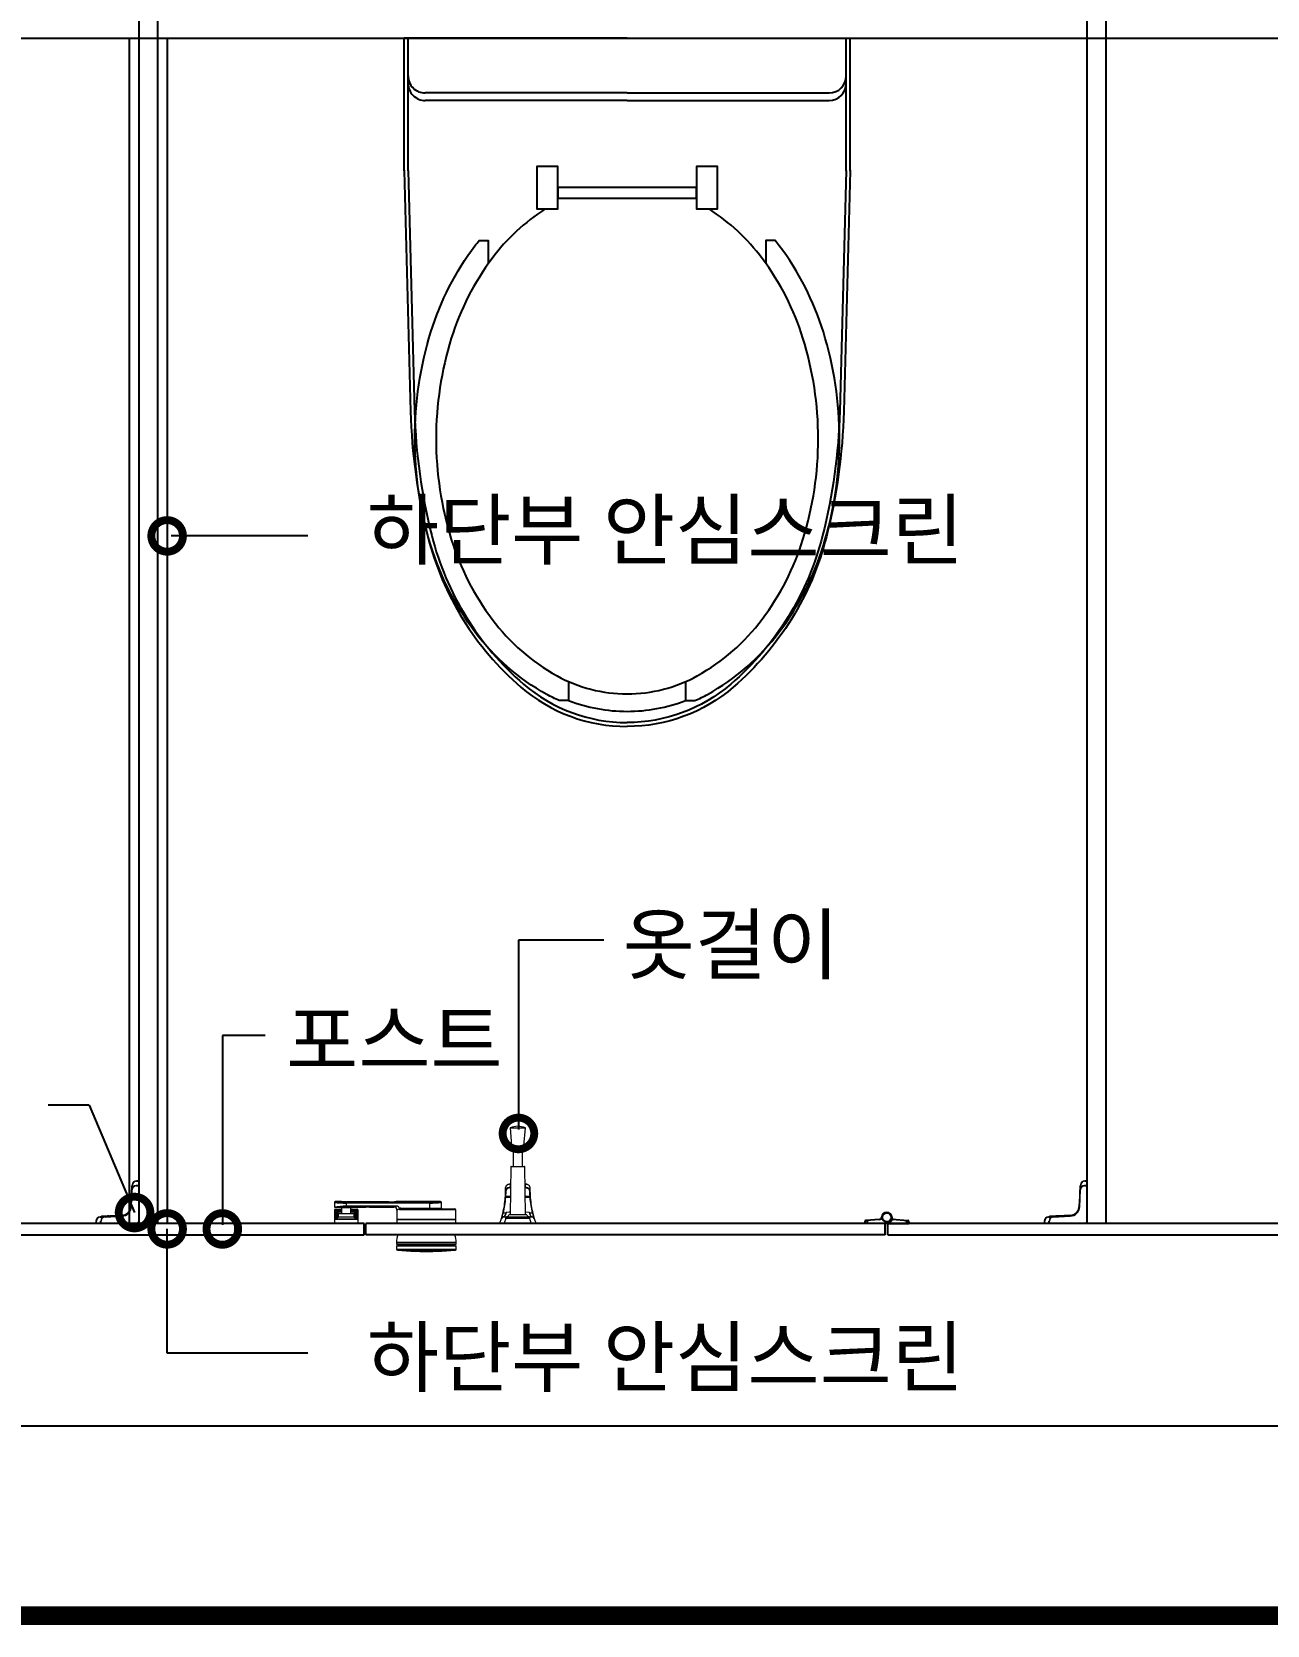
# Model space of a CAD drawing. Extents: x -256 to 8104, y -176 to 5714.
# Drawn here: x 3159 to 3810, y 2764 to 3604 of the extents above; entities that cross this region are included whole.
import ezdxf
from ezdxf.enums import TextEntityAlignment as Align

# ---------------------------------------------------------------- set-up
doc = ezdxf.new("R2010")
doc.units = 0
doc.header["$LTSCALE"] = 30
doc.layers.get('0').update_dxf_attribs({"linetype": 'CONTINUOUS'})
for name, color, linetype in [('0_toilet', 6, 'CONTINUOUS'), ('HAT', 8, 'CONTINUOUS'), ('경첩', 4, 'CONTINUOUS'), ('문자', 3, 'CONTINUOUS'), ('부자재', 4, 'CONTINUOUS'), ('옷걸이', 4, 'CONTINUOUS'), ('잠금쇠(회전형)', 4, 'CONTINUOUS'), ('치수', 1, 'CONTINUOUS'), ('해치', 8, 'CONTINUOUS')]:
    doc.layers.add(name, color=color, linetype=linetype)
doc.styles.add('돋움', font='malgun.ttf')

# ---------------------------------------------------------------- blocks, each defined once
blk = doc.blocks.new('_DOTSMALL')
at = {"color": 0, "linetype": 'ByBlock', "const_width": 0.5}
blk.add_lwpolyline([(-0.0625, 0, 1), (0.0625, 0, 1)], format="xyb", close=True, dxfattribs=at)
blk = doc.blocks.new('A$C63EC304E')
at = {"layer": '치수', "color": 1, "xscale": 2.5, "yscale": 2.5, "zscale": 2.5, "rotation": 234.3098741996962}
blk.add_blockref('_DOTSMALL', (0.312, 0.312), dxfattribs=at)
blk = doc.blocks.new('A$C2BC9653E')
at = {"layer": '치수', "xscale": 0.3333333333333333, "yscale": 0.3333333333333333, "zscale": 0.3333333333333333}
blk.add_blockref('A$C63EC304E', (0, 0), dxfattribs=at)
blk = doc.blocks.new('A$C7FC71301')
at = {"layer": '치수', "rotation": 180}
blk.add_blockref('A$C2BC9653E', (0.208, 0.208), dxfattribs=at)
blk = doc.blocks.new('A$C4A20372B')
at = {"layer": '치수'}
blk.add_blockref('A$C7FC71301', (0, 0), dxfattribs=at)
blk = doc.blocks.new('A$C566469F5')
at = {"layer": '치수'}
blk.add_blockref('A$C4A20372B', (0, 0), dxfattribs=at)
blk = doc.blocks.new('A$C7E317CD4')
at = {"layer": '해치', "xscale": 2, "yscale": 2, "zscale": 2}
blk.add_blockref('A$C566469F5', (0, 0), dxfattribs=at)
blk = doc.blocks.new('A$C601D7F27')
at = {"layer": '치수'}
blk.add_blockref('A$C7E317CD4', (0, 0), dxfattribs=at)
blk = doc.blocks.new('A$C38802C08')
at = {"layer": '치수'}
blk.add_blockref('A$C601D7F27', (0, 0), dxfattribs=at)
blk = doc.blocks.new('A$C10E41893')
at = {"layer": '부자재'}
for p, q in [((6.5, 0), (6.5, 196)), ((123.3, 196), (6.5, 196)), ((123.3, 192.5), (6.5, 192.5)), ((54.8, 0), (54.8, 177.5)), ((61.4, 0), (61.4, 177.5)), ((6.5, 0), (6.5, -196)), ((54.8, 0), (54.8, -177.5)), ((61.4, 0), (61.4, -177.5)), ((123.3, -192.5), (6.5, -192.5)), ((123.3, -196), (6.5, -196))]:
    blk.add_line(p, q, dxfattribs=at)
for points in [[(122.7, 196, -0.012538), (123.3, 196), (334.6, 190.3, -0.055395), (444.7, 175.1, -0.154276), (576.9, 93.3, -0.179504), (611.5, 0, -0.179504)], [(122.8, 192.5, -0.012538), (123.2, 192.5), (334.5, 186.8, -0.055395), (443.8, 171.7, -0.154276), (574.3, 91, -0.179504), (608, 0, -0.179504)], [(572, 51.4), (588.8, 51.4), (588.8, 59.6, 0.021185), (583.3, 70.7, 0.106084), (528.4, 133.7, 0.085733), (452.6, 172.4, 0.075373), (358.7, 186.6, 0.075373), (264.8, 172.4, 0.085733), (189, 133.7, 0.007337), (184.4, 130.1), (184.4, 122), (204.7, 122)], [(156.7, -72, 0.089162), (200.2, -118.7, 0.085733), (270.3, -154.5, 0.075373), (358.7, -167.9, 0.075373), (447.1, -154.5, 0.085733), (517.2, -118.7, 0.106084), (567, -61.6, 0.126931), (582.8, 0, 0.126931), (567, 61.6, 0.106084), (517.2, 118.7, 0.085733), (447.1, 154.5, 0.075373), (358.7, 167.9, 0.075373), (270.3, 154.5, 0.085733), (200.2, 118.7, 0.089162), (156.7, 72)], [(588.8, -51.4, 0.090214), (598.2, 0, 0.090214), (588.8, 51.4, 0.106084)], [(122.7, -196, 0.012538), (123.3, -196), (334.6, -190.3, 0.055395), (444.7, -175.1, 0.154276), (576.9, -93.3, 0.179504), (611.5, 0, 0.179504)], [(122.8, -192.5, 0.012538), (123.2, -192.5), (334.5, -186.8, 0.055395), (443.8, -171.7, 0.154276), (574.3, -91, 0.179504), (608, 0, 0.179504)], [(572, -51.4), (588.8, -51.4), (588.8, -59.6, -0.021185), (583.3, -70.7, -0.106084), (528.4, -133.7, -0.085733), (452.6, -172.4, -0.075373), (358.7, -186.6, -0.075373), (264.8, -172.4, -0.085733), (189, -133.7, -0.007337), (184.4, -130.1), (184.4, -122), (204.7, -122)]]:
    blk.add_lwpolyline(points, format="xyb", dxfattribs=at)
blk.add_lwpolyline([(138, -60.8), (119.3, -60.8), (119.3, -79.5), (156.7, -79.5), (156.7, -60.8), (138, -60.8), (147.3, -60.8), (147.3, 60.8), (138, 60.8), (156.7, 60.8), (156.7, 79.5), (119.3, 79.5), (119.3, 60.8), (138, 60.8), (138, -60.8), (119.3, -60.8)], dxfattribs=at)
for centre, start, end in [((39.8, 177.5), 0, 90), ((46.4, 177.5), 0, 90), ((39.8, -177.5), 270, 0), ((46.4, -177.5), 270, 0)]:
    blk.add_arc(centre, 15, start, end, dxfattribs=at)
blk = doc.blocks.new('EDGE_28', base_point=(74726.29, -1563.68))
blk.add_line((77446.52, 2037.37), (78946.52, 2037.37))
at = {"color": 2}
for p, q in [((77936.52, 2037.37), (77936.52, 1412.37)), ((77956.52, 2037.37), (77956.52, 1412.37))]:
    blk.add_line(p, q, dxfattribs=at)
at = {"color": 8}
blk.add_line((77210.45, 1305.56), (79173.03, 1305.56), dxfattribs=at)
at = {"color": 8, "const_width": 10}
blk.add_lwpolyline([(74773.73, 1205.56), (80558.27, 1205.56)], dxfattribs=at)
at = {"layer": '0_toilet'}
for p, q in [((77941.52, 2137.37), (77941.52, 1412.37)), ((77951.52, 2137.37), (77951.52, 1412.37)), ((78441.47, 2137.37), (78441.47, 1412.37)), ((78451.57, 1412.36), (78451.57, 2137.36)), ((78060.45, 1412.37), (77836.52, 1412.37)), ((78060.45, 1406.37), (78060.45, 1412.37)), ((78335.02, 1412.37), (78061.2, 1412.37)), ((78061.2, 1406.37), (78061.2, 1412.37)), ((78335.02, 1406.37), (78335.02, 1412.37)), ((78565.5, 1412.37), (78336.52, 1412.37)), ((78336.52, 1406.37), (78336.52, 1412.37)), ((77836.52, 1406.37), (78060.45, 1406.37)), ((78335.02, 1406.37), (78061.2, 1406.37)), ((78336.52, 1406.37), (78565.5, 1406.37))]:
    blk.add_line(p, q, dxfattribs=at)
at = {"layer": '경첩', "color": 4, "linetype": 'Continuous', "lineweight": 15}
for p, q in [((77937.92, 1430.13), (77937.49, 1421.16)), ((77937.57, 1428.17), (77937.81, 1427.93)), ((77937.73, 1431.54), (77937.61, 1428.84)), ((77937.61, 1428.84), (77937.84, 1428.6)), ((77937.73, 1431.54), (77937.97, 1431.3)), ((77937.74, 1421.15), (77938.17, 1430.12)), ((77937.84, 1432.14), (77938, 1431.98)), ((77938.03, 1432.63), (77937.92, 1430.13)), ((77938.22, 1431.18), (77938.28, 1432.62)), ((77940.26, 1432.37), (77940.26, 1432.12)), ((77941.52, 1432.37), (77940.26, 1432.37)), ((77940.26, 1432.12), (77941.52, 1432.12)), ((77940.27, 1432.37), (77940.27, 1432.47)), ((77940.27, 1432.47), (77941.52, 1432.47)), ((77940.38, 1434.62), (77940.38, 1434.87)), ((77941.52, 1434.87), (77940.38, 1434.87)), ((77940.38, 1434.62), (77941.52, 1434.62)), ((77941.52, 1434.62), (77941.52, 1434.87)), ((77941.52, 1432.47), (77941.52, 1434.62)), ((77941.52, 1432.12), (77941.52, 1432.37)), ((77941.52, 1432.12), (77941.52, 1413.87)), ((78437.87, 1430.13), (78437.44, 1421.16)), ((78437.52, 1428.17), (78437.76, 1427.93)), ((78437.68, 1431.54), (78437.56, 1428.84)), ((78437.56, 1428.84), (78437.79, 1428.6)), ((78437.68, 1431.54), (78437.92, 1431.3)), ((78437.69, 1421.15), (78438.12, 1430.12)), ((78437.79, 1432.14), (78437.95, 1431.98)), ((78437.98, 1432.63), (78437.87, 1430.13)), ((78438.17, 1431.18), (78438.23, 1432.62)), ((78440.21, 1432.37), (78440.21, 1432.12)), ((78441.47, 1432.37), (78440.21, 1432.37)), ((78440.21, 1432.12), (78441.47, 1432.12)), ((78440.22, 1432.37), (78440.22, 1432.47)), ((78440.22, 1432.47), (78441.47, 1432.47)), ((78440.33, 1434.62), (78440.33, 1434.87)), ((78441.47, 1434.87), (78440.33, 1434.87)), ((78440.33, 1434.62), (78441.47, 1434.62)), ((78441.47, 1434.62), (78441.47, 1434.87)), ((78441.47, 1432.47), (78441.47, 1434.62)), ((78441.47, 1432.12), (78441.47, 1432.37)), ((78441.47, 1432.12), (78441.47, 1413.87)), ((77936.97, 1419.79), (77937.16, 1419.6)), ((77937.33, 1420.1), (77937.12, 1420.31)), ((77937.12, 1420.31), (77937.33, 1420.11)), ((77937.2, 1420.69), (77937.41, 1420.47)), ((77937.22, 1420.91), (77937.45, 1420.68)), ((77937.27, 1421.82), (77937.24, 1421.17)), ((77937.28, 1421.92), (77937.27, 1421.82)), ((77937.27, 1421.82), (77937.51, 1421.58)), ((77937.29, 1422.26), (77937.28, 1421.92)), ((77937.28, 1421.92), (77937.52, 1421.68)), ((77937.3, 1422.36), (77937.29, 1422.26)), ((77937.29, 1422.26), (77937.53, 1422.02)), ((77937.34, 1423.28), (77937.3, 1422.36)), ((77937.3, 1422.36), (77937.54, 1422.12)), ((77937.34, 1423.28), (77937.58, 1423.04)), ((77937.37, 1423.94), (77937.35, 1423.52)), ((77937.35, 1423.52), (77937.59, 1423.28)), ((77937.51, 1426.82), (77937.37, 1423.95)), ((77937.37, 1423.95), (77937.61, 1423.71)), ((77937.37, 1423.94), (77937.61, 1423.7)), ((77937.51, 1426.82), (77937.75, 1426.58)), ((77937.56, 1427.83), (77937.53, 1427.15)), ((77937.53, 1427.15), (77937.76, 1426.91)), ((77937.56, 1427.83), (77937.8, 1427.59)), ((78436.92, 1419.79), (78437.11, 1419.6)), ((78437.28, 1420.1), (78437.07, 1420.31)), ((78437.07, 1420.31), (78437.28, 1420.11)), ((78437.15, 1420.69), (78437.36, 1420.47)), ((78437.17, 1420.91), (78437.4, 1420.68)), ((78437.22, 1421.82), (78437.19, 1421.17)), ((78437.23, 1421.92), (78437.22, 1421.82)), ((78437.22, 1421.82), (78437.46, 1421.58)), ((78437.24, 1422.26), (78437.23, 1421.92)), ((78437.23, 1421.92), (78437.47, 1421.68)), ((78437.25, 1422.36), (78437.24, 1422.26)), ((78437.24, 1422.26), (78437.48, 1422.02)), ((78437.29, 1423.28), (78437.25, 1422.36)), ((78437.25, 1422.36), (78437.49, 1422.12)), ((78437.29, 1423.28), (78437.53, 1423.04)), ((78437.32, 1423.94), (78437.3, 1423.52)), ((78437.3, 1423.52), (78437.54, 1423.28)), ((78437.46, 1426.82), (78437.32, 1423.95)), ((78437.32, 1423.95), (78437.56, 1423.71)), ((78437.32, 1423.94), (78437.56, 1423.7)), ((78437.46, 1426.82), (78437.7, 1426.58)), ((78437.51, 1427.83), (78437.48, 1427.15)), ((78437.48, 1427.15), (78437.71, 1426.91)), ((78437.51, 1427.83), (78437.75, 1427.59)), ((77919.27, 1413.51), (77919.02, 1413.51)), ((77919.02, 1413.51), (77919.02, 1412.37)), ((77919.02, 1412.37), (77919.27, 1412.37)), ((77919.27, 1412.37), (77919.27, 1413.51)), ((77919.27, 1412.37), (77921.42, 1412.37)), ((77923.76, 1415.98), (77921.26, 1415.86)), ((77921.27, 1415.61), (77922.72, 1415.68)), ((77921.42, 1412.37), (77921.42, 1413.62)), ((77921.42, 1413.62), (77921.52, 1413.62)), ((77921.52, 1413.63), (77921.77, 1413.63)), ((77921.52, 1413.63), (77921.52, 1412.37)), ((77921.52, 1412.37), (77921.77, 1412.37)), ((77921.76, 1416.05), (77921.84, 1416.14)), ((77921.76, 1416.05), (77921.92, 1415.89)), ((77921.77, 1412.37), (77921.77, 1413.63)), ((77940.02, 1412.37), (77921.77, 1412.37)), ((77925.05, 1416.29), (77921.84, 1416.14)), ((77932.73, 1416.4), (77923.76, 1415.98)), ((77923.77, 1415.73), (77932.75, 1416.15)), ((77925.05, 1416.29), (77925.29, 1416.05)), ((77925.73, 1416.32), (77925.97, 1416.08)), ((77926.07, 1416.34), (77926.31, 1416.1)), ((77929.44, 1416.5), (77926.74, 1416.37)), ((77926.74, 1416.37), (77926.98, 1416.13)), ((77929.44, 1416.5), (77929.68, 1416.26)), ((77930.12, 1416.53), (77930.36, 1416.29)), ((77930.46, 1416.55), (77930.7, 1416.31)), ((77932.48, 1416.64), (77931.13, 1416.58)), ((77931.13, 1416.58), (77931.37, 1416.34)), ((77932.72, 1416.65), (77932.48, 1416.64)), ((77932.48, 1416.64), (77932.72, 1416.4)), ((77933.73, 1416.81), (77933.93, 1416.61)), ((77934.26, 1416.98), (77934.45, 1416.79)), ((77934.51, 1417.09), (77934.69, 1416.9)), ((77934.97, 1417.34), (77935.15, 1417.16)), ((77935.18, 1417.48), (77935.36, 1417.3)), ((77936.27, 1418.51), (77936.45, 1418.33)), ((77936.42, 1418.71), (77936.6, 1418.53)), ((77936.69, 1419.15), (77936.87, 1418.97)), ((77936.8, 1419.39), (77936.99, 1419.2)), ((78419.22, 1413.51), (78418.97, 1413.51)), ((78418.97, 1413.51), (78418.97, 1412.37)), ((78418.97, 1412.37), (78419.22, 1412.37)), ((78419.22, 1412.37), (78419.22, 1413.51)), ((78419.22, 1412.37), (78421.37, 1412.37)), ((78423.71, 1415.98), (78421.21, 1415.86)), ((78421.22, 1415.61), (78422.67, 1415.68)), ((78421.37, 1412.37), (78421.37, 1413.62)), ((78421.37, 1413.62), (78421.47, 1413.62)), ((78421.47, 1413.63), (78421.72, 1413.63)), ((78421.47, 1413.63), (78421.47, 1412.37)), ((78421.47, 1412.37), (78421.72, 1412.37)), ((78421.71, 1416.05), (78421.79, 1416.14)), ((78421.71, 1416.05), (78421.87, 1415.89)), ((78421.72, 1412.37), (78421.72, 1413.63)), ((78439.97, 1412.37), (78421.72, 1412.37)), ((78425, 1416.29), (78421.79, 1416.14)), ((78432.68, 1416.4), (78423.71, 1415.98)), ((78423.72, 1415.73), (78432.7, 1416.15)), ((78425, 1416.29), (78425.24, 1416.05)), ((78425.68, 1416.32), (78425.92, 1416.08)), ((78426.02, 1416.34), (78426.26, 1416.1)), ((78429.39, 1416.5), (78426.69, 1416.37)), ((78426.69, 1416.37), (78426.93, 1416.13)), ((78429.39, 1416.5), (78429.63, 1416.26)), ((78430.07, 1416.53), (78430.31, 1416.29)), ((78430.41, 1416.55), (78430.65, 1416.31)), ((78432.43, 1416.64), (78431.08, 1416.58)), ((78431.08, 1416.58), (78431.32, 1416.34)), ((78432.67, 1416.65), (78432.43, 1416.64)), ((78432.43, 1416.64), (78432.67, 1416.4)), ((78433.68, 1416.81), (78433.88, 1416.61)), ((78434.21, 1416.98), (78434.4, 1416.79)), ((78434.46, 1417.09), (78434.64, 1416.9)), ((78434.92, 1417.34), (78435.1, 1417.16)), ((78435.13, 1417.48), (78435.31, 1417.3)), ((78436.22, 1418.51), (78436.4, 1418.33)), ((78436.37, 1418.71), (78436.55, 1418.53)), ((78436.64, 1419.15), (78436.82, 1418.97)), ((78436.75, 1419.39), (78436.94, 1419.2))]:
    blk.add_line(p, q, dxfattribs=at)
at = {"layer": '경첩', "color": 4, "linetype": 'Continuous', "lineweight": 15, "flags": 128}
for points in [[(77937.61, 1428.84), (77937.6, 1428.71), (77937.59, 1428.58), (77937.59, 1428.47), (77937.58, 1428.36), (77937.58, 1428.28), (77937.58, 1428.22), (77937.57, 1428.18), (77937.57, 1428.17)], [(77937.76, 1432.05), (77937.75, 1431.95), (77937.75, 1431.82), (77937.74, 1431.69), (77937.73, 1431.54)], [(77937.76, 1432.05), (77937.78, 1432.07), (77937.79, 1432.09), (77937.81, 1432.11), (77937.82, 1432.12), (77937.83, 1432.13), (77937.84, 1432.13), (77937.84, 1432.14), (77937.84, 1432.14)], [(77937.92, 1430.13), (77937.92, 1430.13), (77937.94, 1430.13), (77937.96, 1430.13), (77937.99, 1430.13), (77938.03, 1430.13), (77938.07, 1430.13), (77938.12, 1430.12), (77938.17, 1430.12)], [(77938.28, 1432.62), (77938.24, 1432.62), (77938.19, 1432.63), (77938.15, 1432.63), (77938.11, 1432.63), (77938.08, 1432.63), (77938.05, 1432.63), (77938.04, 1432.63), (77938.03, 1432.63)], [(78437.56, 1428.84), (78437.55, 1428.71), (78437.54, 1428.58), (78437.54, 1428.47), (78437.53, 1428.36), (78437.53, 1428.28), (78437.53, 1428.22), (78437.52, 1428.18), (78437.52, 1428.17)], [(78437.71, 1432.05), (78437.7, 1431.95), (78437.7, 1431.82), (78437.69, 1431.69), (78437.68, 1431.54)], [(78437.71, 1432.05), (78437.73, 1432.07), (78437.74, 1432.09), (78437.76, 1432.11), (78437.77, 1432.12), (78437.78, 1432.13), (78437.79, 1432.13), (78437.79, 1432.14), (78437.79, 1432.14)], [(78437.87, 1430.13), (78437.87, 1430.13), (78437.89, 1430.13), (78437.91, 1430.13), (78437.94, 1430.13), (78437.98, 1430.13), (78438.02, 1430.13), (78438.07, 1430.12), (78438.12, 1430.12)], [(78438.23, 1432.62), (78438.19, 1432.62), (78438.14, 1432.63), (78438.1, 1432.63), (78438.06, 1432.63), (78438.03, 1432.63), (78438, 1432.63), (78437.99, 1432.63), (78437.98, 1432.63)], [(77937.12, 1420.31), (77937.12, 1420.31), (77937.12, 1420.31)], [(77937.22, 1420.91), (77937.2, 1420.74), (77937.2, 1420.69)], [(77937.35, 1423.52), (77937.35, 1423.44), (77937.35, 1423.36), (77937.34, 1423.28)], [(77937.37, 1423.95), (77937.37, 1423.94), (77937.37, 1423.94)], [(77937.49, 1421.16), (77937.5, 1421.16), (77937.51, 1421.16), (77937.54, 1421.16), (77937.57, 1421.16), (77937.6, 1421.16), (77937.65, 1421.15), (77937.69, 1421.15), (77937.74, 1421.15)], [(78437.07, 1420.31), (78437.07, 1420.31), (78437.07, 1420.31)], [(78437.17, 1420.91), (78437.15, 1420.74), (78437.15, 1420.69)], [(78437.3, 1423.52), (78437.3, 1423.44), (78437.3, 1423.36), (78437.29, 1423.28)], [(78437.32, 1423.95), (78437.32, 1423.94), (78437.32, 1423.94)], [(78437.44, 1421.16), (78437.45, 1421.16), (78437.46, 1421.16), (78437.49, 1421.16), (78437.52, 1421.16), (78437.55, 1421.16), (78437.6, 1421.15), (78437.64, 1421.15), (78437.69, 1421.15)], [(77921.27, 1415.61), (77921.27, 1415.66), (77921.27, 1415.71), (77921.27, 1415.75), (77921.26, 1415.79), (77921.26, 1415.82), (77921.26, 1415.84), (77921.26, 1415.86), (77921.26, 1415.86)], [(77923.76, 1415.98), (77923.76, 1415.97), (77923.76, 1415.96), (77923.76, 1415.94), (77923.76, 1415.91), (77923.77, 1415.87), (77923.77, 1415.83), (77923.77, 1415.78), (77923.77, 1415.73)], [(77925.73, 1416.32), (77925.72, 1416.32), (77925.68, 1416.32), (77925.62, 1416.32), (77925.53, 1416.31), (77925.43, 1416.31), (77925.31, 1416.3), (77925.19, 1416.3), (77925.05, 1416.29)], [(77926.74, 1416.37), (77926.63, 1416.36), (77926.51, 1416.36), (77926.4, 1416.35), (77926.31, 1416.35), (77926.23, 1416.35), (77926.16, 1416.34), (77926.11, 1416.34), (77926.08, 1416.34), (77926.07, 1416.34)], [(77930.12, 1416.53), (77930.11, 1416.53), (77930.07, 1416.53), (77930, 1416.52), (77929.92, 1416.52), (77929.82, 1416.52), (77929.7, 1416.51), (77929.58, 1416.5), (77929.44, 1416.5)], [(77931.13, 1416.58), (77931, 1416.57), (77930.87, 1416.56), (77930.76, 1416.56), (77930.65, 1416.55), (77930.57, 1416.55), (77930.51, 1416.55), (77930.47, 1416.55), (77930.46, 1416.55)], [(77932.73, 1416.4), (77932.73, 1416.4), (77932.74, 1416.38), (77932.74, 1416.36), (77932.74, 1416.33), (77932.74, 1416.29), (77932.74, 1416.25), (77932.74, 1416.2), (77932.75, 1416.15)], [(78421.22, 1415.61), (78421.22, 1415.66), (78421.22, 1415.71), (78421.22, 1415.75), (78421.21, 1415.79), (78421.21, 1415.82), (78421.21, 1415.84), (78421.21, 1415.86), (78421.21, 1415.86)], [(78423.71, 1415.98), (78423.71, 1415.97), (78423.71, 1415.96), (78423.71, 1415.94), (78423.71, 1415.91), (78423.72, 1415.87), (78423.72, 1415.83), (78423.72, 1415.78), (78423.72, 1415.73)], [(78425.68, 1416.32), (78425.67, 1416.32), (78425.63, 1416.32), (78425.57, 1416.32), (78425.48, 1416.31), (78425.38, 1416.31), (78425.26, 1416.3), (78425.14, 1416.3), (78425, 1416.29)], [(78426.69, 1416.37), (78426.58, 1416.36), (78426.46, 1416.36), (78426.35, 1416.35), (78426.26, 1416.35), (78426.18, 1416.35), (78426.11, 1416.34), (78426.06, 1416.34), (78426.03, 1416.34), (78426.02, 1416.34)], [(78430.07, 1416.53), (78430.06, 1416.53), (78430.02, 1416.53), (78429.95, 1416.52), (78429.87, 1416.52), (78429.77, 1416.52), (78429.65, 1416.51), (78429.53, 1416.5), (78429.39, 1416.5)], [(78431.08, 1416.58), (78430.95, 1416.57), (78430.82, 1416.56), (78430.71, 1416.56), (78430.6, 1416.55), (78430.52, 1416.55), (78430.46, 1416.55), (78430.42, 1416.55), (78430.41, 1416.55)], [(78432.68, 1416.4), (78432.68, 1416.4), (78432.69, 1416.38), (78432.69, 1416.36), (78432.69, 1416.33), (78432.69, 1416.29), (78432.69, 1416.25), (78432.69, 1416.2), (78432.7, 1416.15)]]:
    blk.add_lwpolyline(points, dxfattribs=at)
at = {"layer": '경첩', "color": 4, "linetype": 'Continuous', "lineweight": 15}
for centre, radius, start, end in [((77940.26, 1430.02), 2.35, 90, 177.30166), ((77940.38, 1432.52), 2.35, 90, 177.30166), ((77940.26, 1430.02), 2.1, 90, 177.30166), ((77940.38, 1432.52), 2.1, 90, 177.30166), ((78440.21, 1430.02), 2.35, 90, 177.30166), ((78440.33, 1432.52), 2.35, 90, 177.30166), ((78440.21, 1430.02), 2.1, 90, 177.30166), ((78440.33, 1432.52), 2.1, 90, 177.30166), ((77932.5, 1421.4), 5, 272.69834, 357.30166), ((77932.5, 1421.4), 5.25, 272.69834, 357.30166), ((77932.5, 1421.4), 4.75, 335.00519, 340.23398), ((77932.5, 1421.4), 4.75, 340.23398, 346.75686), ((77932.5, 1421.4), 4.75, 346.83767, 351.3944), ((77932.5, 1421.4), 4.75, 354.09118, 357.30166), ((78432.45, 1421.4), 5, 272.69834, 357.30166), ((78432.45, 1421.4), 5.25, 272.69834, 357.30166), ((78432.45, 1421.4), 4.75, 335.00519, 340.23398), ((78432.45, 1421.4), 4.75, 340.23398, 346.75686), ((78432.45, 1421.4), 4.75, 346.83767, 351.3944), ((78432.45, 1421.4), 4.75, 354.09118, 357.30166), ((77921.37, 1413.51), 2.35, 92.69834, 180), ((77921.37, 1413.51), 2.1, 92.69834, 180), ((77923.87, 1413.63), 2.35, 92.69834, 180), ((77923.87, 1413.63), 2.1, 92.69834, 180), ((77932.5, 1421.4), 4.75, 272.69834, 285), ((77932.5, 1421.4), 4.75, 284.99982, 291.75061), ((77932.5, 1421.4), 4.75, 294.99481, 301.29977), ((77932.5, 1421.39), 4.75, 301.29911, 304.38581), ((77932.5, 1421.4), 4.75, 304.38489, 322.56084), ((77932.5, 1421.4), 4.75, 322.56123, 325.61449), ((77932.5, 1421.4), 4.75, 325.61511, 331.82645), ((77940.02, 1413.87), 1.5, 270, 0), ((78421.32, 1413.51), 2.35, 92.69834, 180), ((78421.32, 1413.51), 2.1, 92.69834, 180), ((78423.82, 1413.63), 2.35, 92.69834, 180), ((78423.82, 1413.63), 2.1, 92.69834, 180), ((78432.45, 1421.4), 4.75, 272.69834, 285), ((78432.45, 1421.4), 4.75, 284.99982, 291.75061), ((78432.45, 1421.4), 4.75, 294.99481, 301.29977), ((78432.45, 1421.39), 4.75, 301.29911, 304.38581), ((78432.45, 1421.4), 4.75, 304.38489, 322.56084), ((78432.45, 1421.4), 4.75, 322.56123, 325.61449), ((78432.45, 1421.4), 4.75, 325.61511, 331.82645), ((78439.97, 1413.87), 1.5, 270, 0)]:
    blk.add_arc(centre, radius, start, end, dxfattribs=at)
at = {"layer": '부자재'}
for p, q in [((78324.33, 1413.29), (78324.33, 1412.37)), ((78334.99, 1412.37), (78324.33, 1412.37)), ((78332.08, 1414.46), (78324.87, 1413.96)), ((78325.58, 1413.46), (78325.58, 1412.37)), ((78335.79, 1412.92), (78335.79, 1412.12)), ((78336.04, 1412.12), (78335.79, 1412.12)), ((78336.04, 1412.92), (78336.04, 1412.12)), ((78336.51, 1412.42), (78336.51, 1412.37)), ((78336.51, 1412.37), (78347.5, 1412.37)), ((78338.78, 1414.54), (78346.95, 1413.96)), ((78346.25, 1413.46), (78346.25, 1412.37)), ((78347.5, 1413.29), (78347.5, 1412.37))]:
    blk.add_line(p, q, dxfattribs=at)
at = {"layer": '부자재', "color": 1}
blk.add_circle((78335.92, 1415.58), 2.34, dxfattribs=at)
at = {"layer": '부자재'}
for centre, radius, start, end in [((78325.03, 1413.27), 0.7, 101.7765, 181.67124), ((78326.43, 1413.23), 0.884, 113.40773, 164.5497), ((78332.01, 1415.75), 1.29, 272.92313, 352.47243), ((78335.92, 1415.58), 2.62, 270, 180), ((78336.27, 1411.35), 1.65, 102.52675, 141.54753), ((78335.56, 1411.35), 1.65, 43.10029, 77.47325), ((78336.01, 1415.23), 2.86, 280.08401, 345.97919), ((78339.82, 1415.75), 1.29, 187.52757, 267.07687), ((78345.4, 1413.23), 0.884, 15.4503, 67.30044), ((78346.8, 1413.27), 0.7, 358.32876, 78.2235)]:
    blk.add_arc(centre, radius, start, end, dxfattribs=at)
at = {"layer": '옷걸이', "lineweight": 15}
for p, q in [((78137.41, 1462.81), (78138.16, 1453.31)), ((78137.41, 1462.81), (78145.41, 1462.81)), ((78144.66, 1453.31), (78145.41, 1462.81)), ((78138.16, 1453.31), (78144.66, 1453.31)), ((78138.91, 1453.31), (78138.91, 1442.46)), ((78143.91, 1442.46), (78143.91, 1453.31)), ((78137.66, 1442.21), (78137.44, 1416.96)), ((78145.16, 1442.21), (78137.66, 1442.21)), ((78137.91, 1442.46), (78141.41, 1442.46)), ((78141.41, 1442.46), (78144.91, 1442.46)), ((78145.38, 1416.96), (78145.16, 1442.21)), ((78137.58, 1433.09), (78137.48, 1433.09)), ((78137.48, 1433.09), (78137.48, 1433)), ((78137.58, 1433), (78137.48, 1433)), ((78137.49, 1431.47), (78137.49, 1431.12)), ((78137.49, 1431.47), (78137.57, 1431.47)), ((78137.56, 1431.12), (78137.49, 1431.12)), ((78145.34, 1433.09), (78145.24, 1433.09)), ((78145.34, 1433), (78145.24, 1433)), ((78145.25, 1431.47), (78145.33, 1431.47)), ((78145.33, 1431.12), (78145.25, 1431.12)), ((78145.33, 1431.47), (78145.33, 1431.12)), ((78145.34, 1433.09), (78145.34, 1433)), ((78137.52, 1425.99), (78135.07, 1425.99)), ((78135.14, 1426.76), (78137.52, 1426.76)), ((78145.29, 1426.76), (78147.68, 1426.76)), ((78147.75, 1425.99), (78145.3, 1425.99)), ((78131.91, 1412.46), (78132.75, 1415.03)), ((78134.28, 1412.46), (78131.91, 1412.46)), ((78132.75, 1415.03), (78132.76, 1415.04)), ((78132.75, 1415.03), (78132.75, 1415.03)), ((78133.74, 1415.83), (78133.63, 1415.79)), ((78133.7, 1415.72), (78133.7, 1415.72)), ((78149.11, 1415.72), (78133.7, 1415.72)), ((78135.15, 1417.86), (78133.72, 1417.86)), ((78135.15, 1417.85), (78133.72, 1417.85)), ((78135.12, 1415.01), (78134.28, 1412.46)), ((78148.53, 1412.46), (78134.28, 1412.46)), ((78135.09, 1417.31), (78135.15, 1417.89)), ((78135.12, 1415.01), (78135.12, 1415.69)), ((78135.12, 1415.69), (78147.7, 1415.69)), ((78147.7, 1415.01), (78135.12, 1415.01)), ((78146.18, 1416.96), (78136.63, 1416.96)), ((78147.66, 1417.89), (78147.73, 1417.32)), ((78149.1, 1417.86), (78147.67, 1417.86)), ((78149.1, 1417.85), (78147.67, 1417.85)), ((78147.7, 1415.01), (78147.7, 1415.69)), ((78148.53, 1412.46), (78147.7, 1415.01)), ((78150.91, 1412.46), (78148.53, 1412.46)), ((78149.18, 1415.79), (78149.08, 1415.83)), ((78149.11, 1415.72), (78149.11, 1415.72)), ((78149.23, 1415.79), (78149.14, 1415.82)), ((78150.06, 1415.04), (78150.06, 1415.03)), ((78150.06, 1415.03), (78150.91, 1412.46)), ((78150.06, 1415.03), (78150.06, 1415.03))]:
    blk.add_line(p, q, dxfattribs=at)
at = {"layer": '옷걸이', "lineweight": 15, "flags": 128}
for points in [[(78137.48, 1433.09), (78137.43, 1433.09), (78137.09, 1433.07), (78136.77, 1433.02), (78136.45, 1432.95), (78136.15, 1432.84), (78135.88, 1432.7), (78135.63, 1432.55), (78135.42, 1432.36), (78135.24, 1432.16), (78135.11, 1431.94), (78135.02, 1431.71), (78134.98, 1431.48), (78134.98, 1431.44)], [(78137.48, 1433), (78137.06, 1432.98), (78136.65, 1432.91), (78136.27, 1432.8), (78135.92, 1432.65), (78135.61, 1432.46), (78135.36, 1432.25), (78135.17, 1432), (78135.04, 1431.75), (78134.98, 1431.43), (78134.98, 1431.37)], [(78134.99, 1429.87), (78135.03, 1430.14), (78135.14, 1430.4), (78135.31, 1430.65), (78135.55, 1430.87), (78135.84, 1431.07), (78136.17, 1431.23), (78136.55, 1431.35), (78136.95, 1431.43), (78137.49, 1431.47)], [(78137.49, 1431.12), (78137.01, 1431.09), (78136.64, 1431.01), (78136.31, 1430.9), (78136, 1430.76), (78135.74, 1430.58), (78135.53, 1430.38), (78135.37, 1430.16), (78135.27, 1429.92), (78135.24, 1429.68)], [(78145.33, 1431.47), (78145.75, 1431.45), (78146.15, 1431.38), (78146.54, 1431.27), (78146.89, 1431.12), (78147.19, 1430.93), (78147.45, 1430.72), (78147.64, 1430.48), (78147.77, 1430.22), (78147.83, 1429.87)], [(78147.58, 1429.68), (78147.52, 1429.99), (78147.41, 1430.22), (78147.23, 1430.44), (78147.01, 1430.63), (78146.73, 1430.8), (78146.42, 1430.94), (78146.07, 1431.04), (78145.7, 1431.1), (78145.33, 1431.12)], [(78147.84, 1431.38), (78147.84, 1431.39), (78147.82, 1431.62), (78147.75, 1431.84), (78147.65, 1432.06), (78147.5, 1432.26), (78147.31, 1432.44), (78147.09, 1432.61), (78146.83, 1432.76), (78146.55, 1432.88), (78146.25, 1432.98), (78145.93, 1433.05), (78145.59, 1433.08), (78145.34, 1433.09)], [(78147.84, 1431.37), (78147.81, 1431.64), (78147.71, 1431.9), (78147.54, 1432.15), (78147.31, 1432.38), (78147.03, 1432.58), (78146.69, 1432.75), (78146.32, 1432.87), (78145.92, 1432.96), (78145.42, 1433), (78145.34, 1433)], [(78134.82, 1426.01), (78134.83, 1426.01), (78134.84, 1426.01), (78134.86, 1426.01), (78134.9, 1426.01), (78134.93, 1426), (78134.98, 1426), (78135.02, 1426), (78135.07, 1425.99)], [(78147.99, 1426.01), (78147.99, 1426.01), (78147.98, 1426.01), (78147.95, 1426.01), (78147.92, 1426.01), (78147.88, 1426), (78147.84, 1426), (78147.79, 1426), (78147.75, 1425.99)], [(78133.47, 1417.66), (78133.48, 1417.67), (78133.47, 1417.67)], [(78133.68, 1415.82), (78133.61, 1415.8), (78133.58, 1415.79)], [(78133.68, 1415.82), (78133.69, 1415.82), (78133.74, 1415.83)], [(78133.74, 1415.83), (78133.71, 1415.75), (78133.7, 1415.72)], [(78133.72, 1417.85), (78133.72, 1417.86), (78133.72, 1417.85)], [(78135.91, 1415.75), (78135.5, 1415.77), (78135.25, 1415.8), (78135.18, 1415.83), (78135.28, 1415.86), (78135.56, 1415.9), (78135.67, 1415.92)], [(78137.45, 1418.25), (78136.85, 1418.23), (78135.58, 1418.17)], [(78147.24, 1418.17), (78145.66, 1418.24), (78145.37, 1418.25)], [(78147.15, 1415.92), (78147.43, 1415.88), (78147.61, 1415.84), (78147.62, 1415.81), (78147.45, 1415.78), (78147.12, 1415.76), (78146.66, 1415.74)], [(78149.11, 1415.72), (78149.1, 1415.75), (78149.08, 1415.83)], [(78149.14, 1415.82), (78149.13, 1415.82), (78149.08, 1415.83)]]:
    blk.add_lwpolyline(points, dxfattribs=at)
at = {"layer": '옷걸이', "lineweight": 15}
for centre, radius, start, end in [((78141.41, 1452.52), 11.04, 68.76069, 111.23931), ((78137.91, 1442.21), 0.25, 90, 179.5), ((78144.91, 1442.21), 0.25, 0.5, 90), ((78082.22, 1430.23), 52.77, 356.45107, 359.60958), ((78082.22, 1430.23), 52.77, 359.60958, 1.23689), ((78135.22, 1429.91), 0.227, 188.20874, 276.39203), ((78082.22, 1430.04), 53.02, 356.45107, 359.60958), ((78082.22, 1431.84), 55.27, 359.61891, 1.20733), ((78200.59, 1431.84), 55.27, 178.79267, 180.38109), ((78147.6, 1429.91), 0.227, 263.60797, 351.79126), ((78200.59, 1430.04), 53.02, 180.39042, 183.54893), ((78200.59, 1430.23), 52.77, 178.76311, 180.39042), ((78200.59, 1430.23), 52.77, 180.39042, 183.54893), ((78082.22, 1430.23), 52.77, 346.23171, 355.4136), ((78082.22, 1430.23), 53.02, 346.50971, 355.4136), ((78082.22, 1430.23), 52.77, 355.41362, 356.45105), ((78135.12, 1426.99), 0.23, 185.45744, 275.18876), ((78101.17, 1429.39), 34.07, 354.27357, 355.56682), ((78147.7, 1426.99), 0.23, 264.81124, 354.54256), ((78181.65, 1429.39), 34.08, 184.43326, 185.72635), ((78200.59, 1430.23), 53.02, 184.5864, 193.49029), ((78200.59, 1430.23), 52.76, 183.54888, 184.58645), ((78200.59, 1430.23), 52.77, 184.5864, 193.76829), ((78133.7, 1414.72), 1, 89.99372, 161.80813), ((78083.47, 1429.89), 51.47, 343.23764, 346.25768), ((78133.86, 1414.65), 1.17, 101.39698, 160.6752), ((78083.86, 1430.06), 51.33, 343.52264, 346.23766), ((78133.71, 1417.6), 0.247, 89.25852, 165.91582), ((78133.72, 1417.61), 0.25, 90.27283, 166.23947), ((78133.3, 1417.59), 1.81, 282.06066, 352.51429), ((78133.16, 1417.99), 2.24, 284.82654, 3.59318), ((78135.4, 1417.89), 0.248, 89.5881, 179.72305), ((78135.5, 1417.8), 0.376, 79.93932, 150.54556), ((78135.55, 1417.87), 0.307, 84.77864, 118.98165), ((78135.24, 1417.28), 1.43, 284.10574, 346.92454), ((78141.54, 1816.84), 401.13, 269.19679, 270.73159), ((78147.58, 1417.29), 1.44, 193.11861, 255.96551), ((78147.27, 1417.9), 0.271, 58.63439, 97.60531), ((78147.3, 1417.78), 0.4, 32.00917, 97.80826), ((78149.65, 1417.99), 2.24, 176.39085, 255.18943), ((78147.41, 1417.89), 0.248, 0.27695, 90.4119), ((78149.51, 1417.59), 1.8, 186.78644, 258.2605), ((78149.1, 1417.61), 0.25, 13.76166, 89.45314), ((78149.1, 1417.6), 0.247, 14.08418, 90.74148), ((78198.78, 1430.02), 51.15, 193.75841, 196.46904), ((78149.11, 1414.72), 1, 18.19187, 90.00628), ((78148.97, 1414.65), 1.16, 19.29372, 79.39421), ((78199.58, 1429.95), 51.71, 193.74931, 196.75644)]:
    blk.add_arc(centre, radius, start, end, dxfattribs=at)
at = {"layer": '잠금쇠(회전형)', "linetype": 'Continuous', "lineweight": 15}
for p, q in [((78044.7, 1423.47), (78044.7, 1420.97)), ((78044.7, 1420.97), (78047.96, 1420.97)), ((78047.04, 1423.97), (78045.2, 1423.97)), ((78045.2, 1419.87), (78045.57, 1419.87)), ((78045.57, 1419.37), (78045.57, 1419.87)), ((78045.57, 1419.87), (78047.45, 1419.87)), ((78047.45, 1419.37), (78047.45, 1419.87)), ((78047.45, 1419.87), (78048.45, 1419.87)), ((78047.96, 1420.98), (78047.96, 1420.98)), ((78048.45, 1420.48), (78048.45, 1417.62)), ((78073.45, 1423.78), (78050.95, 1423.78)), ((78073.45, 1423.78), (78050.95, 1423.78)), ((78050.95, 1423.78), (78050.95, 1423.78)), ((78050.95, 1423.54), (78094.95, 1423.54)), ((78050.95, 1423.05), (78050.95, 1423.54)), ((78050.95, 1423.05), (78050.95, 1421.47)), ((78094.95, 1423.05), (78050.95, 1423.05)), ((78077.4, 1421.47), (78050.95, 1421.47)), ((78053.45, 1417.62), (78053.45, 1420.47)), ((78053.45, 1419.87), (78054.45, 1419.87)), ((78053.95, 1420.97), (78061.21, 1420.97)), ((78054.45, 1419.87), (78054.45, 1419.37)), ((78054.45, 1419.87), (78056.33, 1419.87)), ((78056.33, 1419.87), (78056.33, 1419.37)), ((78056.33, 1419.87), (78056.7, 1419.87)), ((78063.2, 1420.97), (78076.13, 1420.97)), ((78073.45, 1423.78), (78073.45, 1423.78)), ((78076.13, 1420.98), (78076.13, 1420.98)), ((78100.7, 1423.97), (78077.35, 1423.97)), ((78079.02, 1419.98), (78079, 1420.17)), ((78079.8, 1419.97), (78079.8, 1420.47)), ((78079.8, 1420.47), (78094.95, 1420.47)), ((78079.8, 1419.97), (78108.2, 1419.97)), ((78094.95, 1423.54), (78094.95, 1423.05)), ((78094.95, 1420.47), (78094.95, 1423.05)), ((78094.95, 1419.97), (78094.95, 1420.47)), ((78094.95, 1420.47), (78101.2, 1420.47)), ((78101.2, 1420.47), (78101.2, 1423.47)), ((78044.7, 1419.37), (78044.7, 1412.37)), ((78045.1, 1419.37), (78044.7, 1419.37)), ((78044.7, 1412.37), (78057.2, 1412.37)), ((78045.1, 1414.37), (78045.1, 1419.37)), ((78045.1, 1419.37), (78045.57, 1419.37)), ((78056.8, 1414.37), (78045.1, 1414.37)), ((78045.57, 1419.37), (78045.57, 1414.83)), ((78047.45, 1419.37), (78045.57, 1419.37)), ((78045.57, 1414.83), (78045.7, 1414.87)), ((78045.7, 1418.87), (78047.45, 1418.87)), ((78045.7, 1414.87), (78045.7, 1418.87)), ((78046.2, 1418.37), (78045.7, 1418.87)), ((78045.7, 1414.87), (78045.78, 1414.87)), ((78045.78, 1414.87), (78056.12, 1414.87)), ((78046.2, 1418.37), (78046.2, 1414.87)), ((78047.45, 1418.37), (78046.2, 1418.37)), ((78046.7, 1417.37), (78046.7, 1415.87)), ((78053.84, 1417.37), (78046.7, 1417.37)), ((78046.7, 1415.87), (78053.84, 1415.87)), ((78046.95, 1417.62), (78053.67, 1417.62)), ((78053.67, 1415.62), (78046.95, 1415.62)), ((78047.45, 1418.87), (78047.45, 1419.37)), ((78047.95, 1419.37), (78047.45, 1419.37)), ((78047.45, 1418.87), (78047.45, 1418.37)), ((78047.45, 1418.87), (78047.95, 1418.87)), ((78048.45, 1418.37), (78047.45, 1418.37)), ((78047.95, 1419.37), (78047.95, 1418.87)), ((78048.45, 1419.37), (78047.95, 1419.37)), ((78047.95, 1418.87), (78048.45, 1418.87)), ((78053.95, 1419.37), (78053.45, 1419.37)), ((78053.45, 1418.87), (78053.95, 1418.87)), ((78054.45, 1418.37), (78053.45, 1418.37)), ((78053.67, 1417.62), (78054.95, 1417.62)), ((78054.95, 1415.62), (78053.67, 1415.62)), ((78055.2, 1417.37), (78053.84, 1417.37)), ((78053.84, 1415.87), (78055.2, 1415.87)), ((78054.45, 1419.37), (78053.95, 1419.37)), ((78053.95, 1418.87), (78053.95, 1419.37)), ((78053.95, 1418.87), (78054.45, 1418.87)), ((78056.33, 1419.37), (78054.45, 1419.37)), ((78054.45, 1419.37), (78054.45, 1418.87)), ((78054.45, 1418.87), (78056.2, 1418.87)), ((78054.45, 1418.87), (78054.45, 1418.37)), ((78055.7, 1418.37), (78054.45, 1418.37)), ((78055.2, 1415.87), (78055.2, 1417.37)), ((78056.2, 1418.87), (78055.7, 1418.37)), ((78055.7, 1414.87), (78055.7, 1418.37)), ((78056.12, 1414.87), (78056.2, 1414.87)), ((78056.2, 1418.87), (78056.2, 1414.87)), ((78056.2, 1414.87), (78056.33, 1414.83)), ((78056.33, 1414.83), (78056.33, 1419.37)), ((78056.33, 1419.37), (78056.8, 1419.37)), ((78056.8, 1419.37), (78056.8, 1414.37)), ((78057.2, 1419.37), (78056.8, 1419.37)), ((78057.2, 1412.37), (78057.2, 1419.37)), ((78077.7, 1419.4), (78077.7, 1414.47)), ((78108.7, 1414.47), (78077.7, 1414.47)), ((78077.7, 1414.37), (78077.7, 1412.62)), ((78077.7, 1414.37), (78108.7, 1414.37)), ((78077.7, 1412.62), (78108.7, 1412.62)), ((78108.45, 1412.37), (78077.95, 1412.37)), ((78108.7, 1419.47), (78079.14, 1419.47)), ((78085.45, 1414.47), (78085.45, 1414.37)), ((78100.95, 1414.37), (78100.95, 1414.47)), ((78105.59, 1414.37), (78105.59, 1414.47)), ((78107.68, 1414.37), (78107.68, 1414.47)), ((78107.7, 1414.37), (78107.7, 1414.47)), ((78108.7, 1414.47), (78108.7, 1419.47)), ((78108.7, 1412.62), (78108.7, 1414.37)), ((78108.23, 1406.28), (78078.16, 1406.28)), ((78078.3, 1406.37), (78093.2, 1406.37)), ((78093.2, 1406.37), (78108.09, 1406.37)), ((78077.45, 1402.37), (78077.45, 1401.37)), ((78108.95, 1402.37), (78077.45, 1402.37)), ((78108.95, 1401.37), (78077.45, 1401.37)), ((78077.45, 1400.37), (78077.45, 1398.83)), ((78108.95, 1400.37), (78077.45, 1400.37)), ((78077.45, 1398.83), (78093.2, 1398.83)), ((78093.2, 1398.33), (78077.9, 1398.33)), ((78108.45, 1400.87), (78077.95, 1400.87)), ((78108.45, 1400.87), (78077.95, 1400.87)), ((78081.06, 1398.06), (78093.2, 1398.06)), ((78081.07, 1398.06), (78105.32, 1398.06)), ((78105.03, 1398.04), (78081.36, 1398.04)), ((78087.53, 1397.88), (78087.61, 1397.88)), ((78087.61, 1397.88), (78098.78, 1397.88)), ((78090.49, 1397.79), (78090.49, 1397.88)), ((78091.02, 1397.62), (78095.37, 1397.62)), ((78091.02, 1397.62), (78095.37, 1397.62)), ((78091.39, 1397.88), (78091.39, 1397.77)), ((78091.39, 1397.77), (78095.01, 1397.77)), ((78094.95, 1397.64), (78091.45, 1397.64)), ((78093.2, 1398.83), (78108.95, 1398.83)), ((78108.49, 1398.33), (78093.2, 1398.33)), ((78093.2, 1398.06), (78105.33, 1398.06)), ((78095.01, 1397.77), (78095.01, 1397.88)), ((78095.9, 1397.88), (78095.9, 1397.79)), ((78098.78, 1397.88), (78098.94, 1397.87)), ((78108.95, 1401.37), (78108.95, 1402.37)), ((78108.95, 1398.83), (78108.95, 1400.37))]:
    blk.add_line(p, q, dxfattribs=at)
at = {"layer": '잠금쇠(회전형)', "linetype": 'Continuous', "lineweight": 15, "flags": 128}
for points in [[(78050.95, 1423.78), (78050.3, 1423.78), (78049.65, 1423.8), (78049.05, 1423.82), (78048.49, 1423.86), (78048.02, 1423.89), (78047.62, 1423.92), (78047.32, 1423.95), (78047.12, 1423.96), (78047.03, 1423.97), (78047.04, 1423.97)], [(78087.51, 1397.82), (78087.33, 1397.84), (78087.26, 1397.85), (78087.29, 1397.87), (78087.41, 1397.87), (78087.53, 1397.88)], [(78091.45, 1397.64), (78091.43, 1397.65), (78091.42, 1397.65), (78091.41, 1397.67), (78091.4, 1397.68), (78091.4, 1397.7), (78091.39, 1397.72), (78091.39, 1397.75), (78091.39, 1397.77)], [(78094.95, 1397.64), (78094.96, 1397.65), (78094.97, 1397.65), (78094.98, 1397.67), (78094.99, 1397.68), (78095, 1397.7), (78095, 1397.72), (78095.01, 1397.75), (78095.01, 1397.77)], [(78098.94, 1397.87), (78099, 1397.87), (78099.12, 1397.87), (78099.13, 1397.85), (78099.05, 1397.84), (78098.88, 1397.82)]]:
    blk.add_lwpolyline(points, dxfattribs=at)
at = {"layer": '잠금쇠(회전형)', "linetype": 'Continuous', "lineweight": 15}
for centre, radius, start, end in [((78045.2, 1423.47), 0.5, 90, 180), ((78050.99, 1469.43), 46.39, 262.20818, 269.95155), ((78051, 1381.55), 39.93, 90.07036, 99.07748), ((78045.2, 1419.37), 0.5, 90, 180), ((78045.58, 1419.39), 0.485, 91.96218, 181.83618), ((78050.99, 1462.39), 38.85, 261.42989, 269.94115), ((78047.45, 1419.37), 0.5, 0, 90), ((78050.95, 1380.73), 40.36, 85.73711, 94.23801), ((78047.95, 1420.47), 0.5, 0.43639, 88.04749), ((78050.95, 1392.89), 27.7, 84.8219, 95.14791), ((78053.95, 1420.47), 0.5, 89.96877, 179.9724), ((78054.45, 1419.37), 0.5, 90, 180), ((78056.31, 1419.39), 0.485, 358.16382, 88.03782), ((78056.7, 1419.37), 0.5, 0, 90), ((78062.2, 1381.67), 39.32, 88.54257, 91.43969), ((78073.44, 1463.4), 39.62, 270.01404, 275.67028), ((78068.69, 1442), 22.3, 289.48526, 292.98802), ((78076.13, 1419.41), 1.56, 359.59497, 89.95031), ((78077.48, 1419.94), 1.54, 8.60077, 92.9035), ((78099.64, 1371.74), 52.46, 113.13853, 114.70837), ((78079.79, 1419.3), 1.18, 89.48836, 132.25903), ((78080.71, 1420.12), 1.69, 184.58266, 202.32751), ((78079.73, 1419.39), 0.588, 82.63369, 171.85158), ((78094.91, 1462.33), 38.79, 270.0516, 278.57737), ((78094.91, 1469.37), 46.32, 270.0429, 277.79737), ((78100.7, 1423.47), 0.5, 0, 90), ((78101.7, 1420.47), 0.5, 180, 270), ((78108.2, 1419.47), 0.5, 0, 90), ((78045.86, 1414.07), 0.816, 110.82653, 158.26403), ((78046.95, 1417.37), 0.25, 90, 180), ((78046.95, 1415.87), 0.25, 180, 270), ((78047.45, 1418.87), 0.5, 270, 0), ((78054.45, 1418.87), 0.5, 180, 270), ((78054.95, 1417.37), 0.25, 0, 90), ((78054.95, 1415.87), 0.25, 270, 0), ((78056.04, 1414.07), 0.816, 21.73597, 69.17347), ((78077.95, 1412.62), 0.25, 180, 270), ((78108.45, 1412.62), 0.25, 270, 0), ((78088.49, 1402.37), 11.04, 159.29961, 180), ((78078.3, 1406.22), 0.15, 90, 159.29961), ((78108.09, 1406.22), 0.15, 20.70039, 90), ((78097.91, 1402.37), 11.04, 0, 20.70039), ((78077.45, 1400.87), 0.5, 0, 90), ((78077.45, 1400.87), 0.5, 270, 0), ((78077.95, 1398.83), 0.5, 180, 264.55841), ((78093.2, 1558.92), 161.31, 264.55841, 265.68596), ((78081.07, 1398.18), 0.125, 265.68596, 270), ((78081.37, 1398.16), 0.125, 235.46261, 265.79687), ((78093.2, 1559.07), 161.46, 265.79687, 269.22758), ((78087.49, 1396.09), 1.78, 88.63824, 96.02732), ((78093.47, 1478.53), 80.92, 265.77886, 267.82871), ((78093.56, 1478.55), 80.82, 266.53826, 267.82898), ((78090.38, 1397.77), 0.114, 281.53171, 6.60874), ((78091.44, 1428.38), 30.74, 268.0585, 270.00127), ((78091.39, 1420.34), 22.57, 267.73509, 270.00139), ((78094.95, 1428.1), 30.45, 269.98969, 271.95054), ((78095.01, 1420.13), 22.36, 269.98808, 272.27544), ((78093.2, 1559.07), 161.46, 270.77242, 274.20313), ((78092.84, 1478.55), 80.82, 272.17102, 273.46174), ((78096.01, 1397.77), 0.114, 173.39126, 258.46829), ((78092.92, 1478.53), 80.92, 272.17129, 274.22114), ((78098.89, 1397.91), 0.0882, 204.57309, 265.36208), ((78098.96, 1396.74), 1.13, 83.08581, 90.71909), ((78105.02, 1398.16), 0.125, 274.20313, 304.53739), ((78105.32, 1398.18), 0.125, 270, 274.31404), ((78093.2, 1558.92), 161.31, 274.31404, 275.44159), ((78108.95, 1400.87), 0.5, 90, 180), ((78108.95, 1400.87), 0.5, 180, 270), ((78108.45, 1398.83), 0.5, 275.44159, 0)]:
    blk.add_arc(centre, radius, start, end, dxfattribs=at)
at = {"layer": '치수'}
for p, q in [((78030.64, 1774.82), (77958.69, 1774.81)), ((78141.78, 1561.78), (78141.78, 1461.95)), ((78186.74, 1561.78), (78141.78, 1561.78)), ((77985.66, 1511.44), (77985.66, 1411.61)), ((78008.14, 1511.44), (77985.66, 1511.44)), ((77915.45, 1474.67), (77893.75, 1474.67)), ((77915.45, 1474.67), (77939.34, 1418.11)), ((77956.52, 1344), (77956.52, 1409.5)), ((78030.64, 1343.95), (77956.52, 1344))]:
    blk.add_line(p, q, dxfattribs=at)
at = {"layer": 'HAT', "xscale": 0.6000000000003638, "yscale": 0.6000000000003638, "zscale": 0.6000000000003638, "rotation": 270}
blk.add_blockref('A$C10E41893', (78199.05, 2041.27), dxfattribs=at)
at = {"layer": '해치', "xscale": -20, "yscale": 20, "zscale": 20}
for p in [(77960.69, 1770.7), (77943.51, 1413.94), (77960.69, 1405.33)]:
    blk.add_blockref('A$C38802C08', p, dxfattribs=at)
at = {"layer": '해치', "xscale": -20, "yscale": 20, "zscale": 20, "rotation": 89.99999999999994}
for p in [(78145.9, 1463.96), (77989.78, 1413.61)]:
    blk.add_blockref('A$C38802C08', p, dxfattribs=at)
at = {"layer": '문자', "style": '돋움'}
for s, p in [('하단부 안심스크린', (78219.24, 1778.37)), ('옷걸이', (78253.75, 1559.77)), ('포스트', (78076.36, 1509.73)), ('하단부 안심스크린', (78219.24, 1342.25))]:
    blk.add_text(s, height=30.337, dxfattribs=at).set_placement(p, align=Align.MIDDLE)

msp = doc.modelspace()

# ---------------------------------------------------------------- block references
msp.add_blockref('EDGE_28', (0, 0))

doc.saveas('drawing.dxf')
